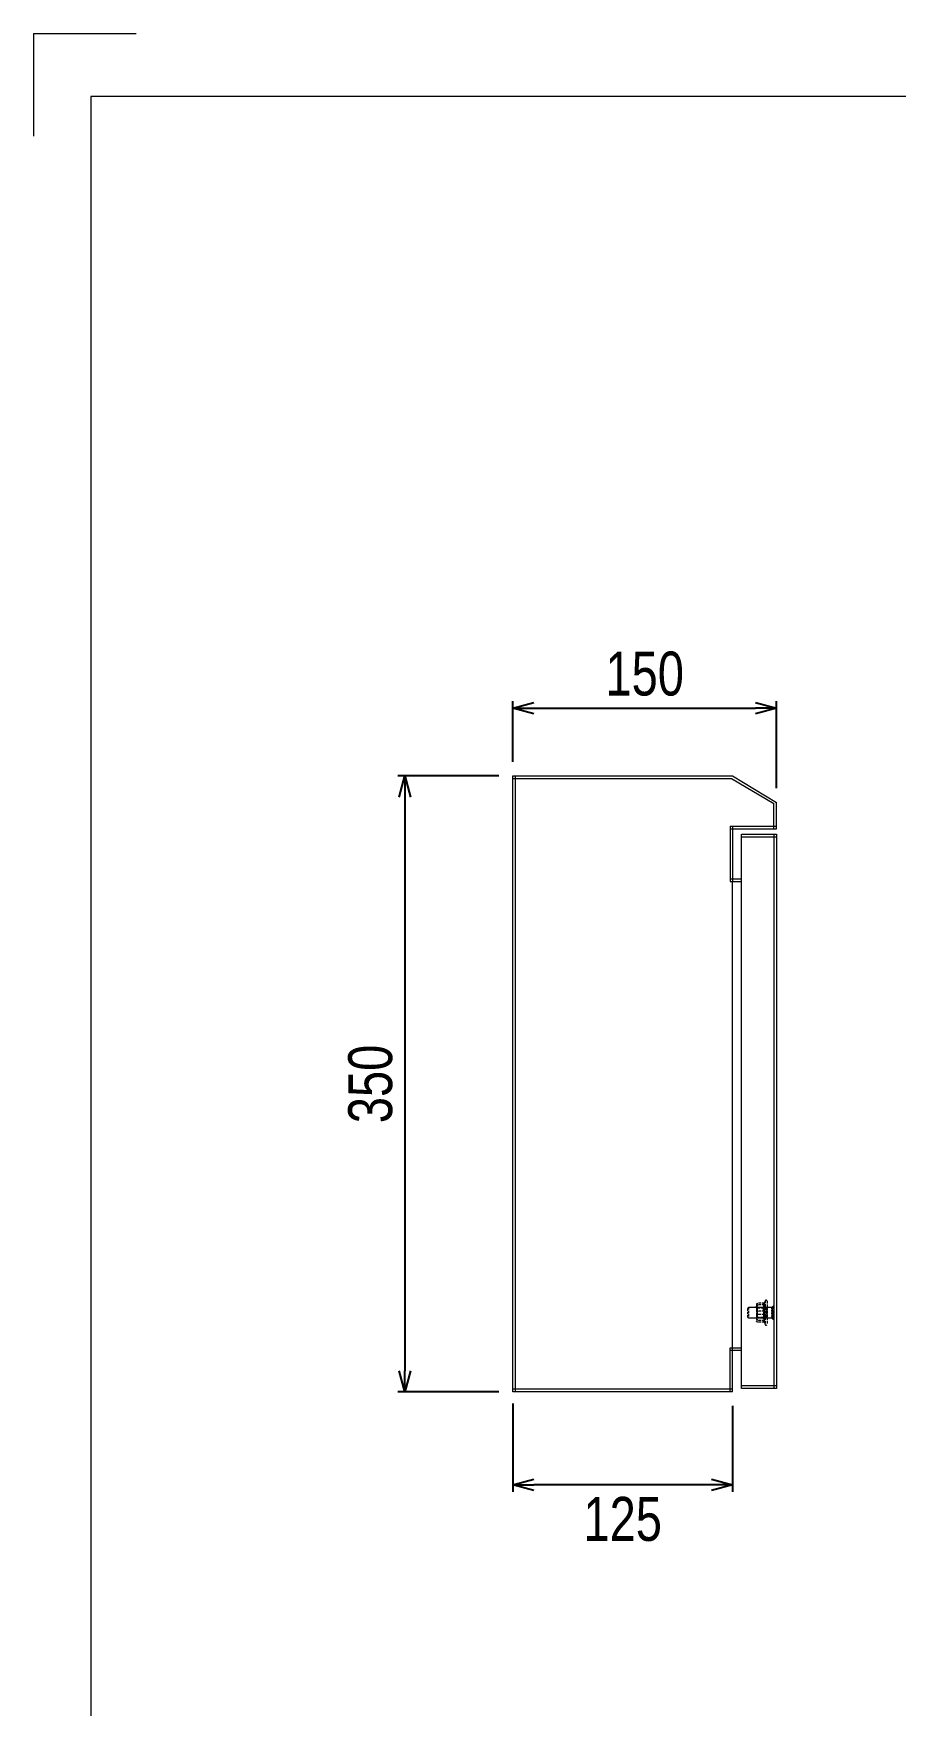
# Model space of a CAD drawing. Header units: millimetres. Extents: x 1998 to 4569, y 1305 to 3131.
# Drawn here: x 1998 to 2488, y 2181 to 3131 of the extents above; entities that cross this region are included whole.
import ezdxf

# ---------------------------------------------------------------- set-up
doc = ezdxf.new("R2010")
doc.units = ezdxf.units.MM
doc.linetypes.add('HIDDEN', pattern=[1.905, 1.27, -0.635])
for name, color, linetype in [('AMLAYER_BENDLINE_BACK', 1, 'HIDDEN'), ('BUSBAR', 3, 'Continuous'), ('FRAME070', 5, 'Continuous'), ('FRAME200', 8, 'Continuous'), ('GR1-1', 3, 'Continuous')]:
    doc.layers.add(name, color=color, linetype=linetype)
doc.styles.add('TAMCO', font='cordia.shx', dxfattribs={"width": 0.8, "height": 25})
doc.dimstyles.new('TAMCO', dxfattribs={"dimtxt": 25, "dimasz": 12, "dimexe": 4, "dimexo": 8, "dimgap": 7, "dimtad": 2, "dimdec": 1, "dimdsep": 46, "dimtxsty": 'TAMCO', "dimblk": 'OPEN30', "dimcen": 2.5, "dimclrd": 4, "dimclre": 4, "dimclrt": 3, "dimadec": 0, "dimazin": 0, "dimtfac": 1, "dimtdec": 1, "dimtmove": 0, "dimatfit": 3, "dimldrblk": 'OPEN30', "dimfxl": 1, "dimarcsym": 0})

# ---------------------------------------------------------------- blocks, each defined once
blk = doc.blocks.new('_Open30')
at = {"color": 0, "linetype": 'ByBlock', "lineweight": -2}
for p, q in [((-1, 0.268), (0, 0)), ((0, 0), (-1, -0.268)), ((0, 0), (-1, 0))]:
    blk.add_line(p, q, dxfattribs=at)
blk = doc.blocks.new('*D47')
at = {"color": 4, "lineweight": -2}
for p, q in [((2262.78, 2708.82), (2205.39, 2708.82)), ((2209.39, 2696.82), (2209.39, 2370.82)), ((2262.78, 2358.82), (2205.39, 2358.82))]:
    blk.add_line(p, q, dxfattribs=at)
at = {"layer": 'DEFPOINTS', "color": 0}
for p in [(2270.78, 2708.82), (2209.39, 2358.82), (2270.78, 2358.82)]:
    blk.add_point(p, dxfattribs=at)
at = {"color": 4, "lineweight": -2, "xscale": 12, "yscale": 12, "zscale": 12}
for p, rotation in [((2209.39, 2708.82), 90), ((2209.39, 2358.82), 270)]:
    blk.add_blockref('_Open30', p, dxfattribs=dict(at, rotation=rotation))
at = {"color": 3, "lineweight": 9, "insert": (2189.89, 2533.82), "char_height": 25, "attachment_point": 5, "rotation": 90, "style": 'TAMCO'}
blk.add_mtext('350', dxfattribs=at)
blk = doc.blocks.new('*D40')
at = {"color": 4, "lineweight": -2}
for p, q in [((2270.78, 2716.82), (2270.78, 2751.36)), ((2282.78, 2747.36), (2408.78, 2747.36)), ((2420.78, 2701.82), (2420.78, 2751.36))]:
    blk.add_line(p, q, dxfattribs=at)
at = {"layer": 'DEFPOINTS', "color": 0}
for p in [(2420.78, 2747.36), (2270.78, 2708.82), (2420.78, 2693.82)]:
    blk.add_point(p, dxfattribs=at)
at = {"color": 4, "lineweight": -2, "xscale": 12, "yscale": 12, "zscale": 12, "rotation": 180}
blk.add_blockref('_Open30', (2270.78, 2747.36), dxfattribs=at)
at = {"color": 4, "lineweight": -2, "xscale": 12, "yscale": 12, "zscale": 12}
blk.add_blockref('_Open30', (2420.78, 2747.36), dxfattribs=at)
at = {"color": 3, "lineweight": 9, "insert": (2345.78, 2766.86), "char_height": 25, "attachment_point": 5, "style": 'TAMCO'}
blk.add_mtext('150', dxfattribs=at)
blk = doc.blocks.new('*D52')
at = {"layer": 'BUSBAR', "color": 4, "lineweight": -2}
for p, q in [((2270.78, 2352.32), (2270.78, 2301.97)), ((2395.78, 2350.82), (2395.78, 2301.97)), ((2383.78, 2305.97), (2282.78, 2305.97))]:
    blk.add_line(p, q, dxfattribs=at)
at = {"layer": 'DEFPOINTS', "color": 0}
for p in [(2270.78, 2360.32), (2395.78, 2358.82), (2270.78, 2305.97)]:
    blk.add_point(p, dxfattribs=at)
at = {"layer": 'BUSBAR', "color": 4, "lineweight": -2, "xscale": 12, "yscale": 12, "zscale": 12, "rotation": 180}
blk.add_blockref('_Open30', (2270.78, 2305.97), dxfattribs=at)
at = {"layer": 'BUSBAR', "color": 4, "lineweight": -2, "xscale": 12, "yscale": 12, "zscale": 12}
blk.add_blockref('_Open30', (2395.78, 2305.97), dxfattribs=at)
at = {"layer": 'BUSBAR', "color": 3, "lineweight": 9, "insert": (2333.28, 2286.47), "char_height": 25, "attachment_point": 5, "style": 'TAMCO'}
blk.add_mtext('125', dxfattribs=at)
blk = doc.blocks.new('6X10')
at = {"color": 1, "linetype": 'HIDDEN', "lineweight": 9}
for p, q in [((44520.2, -24181.24), (44520.2, -24186.05)), ((44520.8, -24180.64), (44520.8, -24186.64)), ((44534, -24180.63), (44534, -24180.78)), ((44534.38, -24180.65), (44534, -24180.65)), ((44534.38, -24180.65), (44534, -24180.65)), ((44534.38, -24180.69), (44534, -24180.69)), ((44534.38, -24180.73), (44534, -24180.73)), ((44534, -24180.78), (44534, -24180.75)), ((44534, -24180.75), (44534, -24181.09)), ((44534.38, -24180.77), (44534, -24180.77)), ((44534.38, -24180.82), (44534, -24180.82)), ((44534.38, -24180.93), (44534, -24180.93)), ((44534.38, -24181.01), (44534, -24181.01)), ((44534.38, -24181.09), (44534, -24181.09)), ((44534, -24181.36), (44534, -24181.09)), ((44534.38, -24181.18), (44534, -24181.18)), ((44534.38, -24181.36), (44534, -24181.36)), ((44534, -24181.36), (44534, -24182)), ((44534.38, -24181.47), (44534, -24181.47)), ((44534.38, -24181.58), (44534, -24181.58)), ((44534.38, -24181.71), (44534, -24181.71)), ((44534.38, -24181.94), (44534, -24181.94)), ((44534, -24182), (44534, -24182.21)), ((44534.38, -24182.08), (44534, -24182.08)), ((44534.38, -24182.21), (44534, -24182.21)), ((44534, -24182.79), (44534, -24182.21)), ((44534.38, -24182.36), (44534, -24182.36)), ((44534.38, -24182.63), (44534, -24182.63)), ((44534, -24182.79), (44534, -24182.91)), ((44534.38, -24182.79), (44534, -24182.79)), ((44534.6, -24180.58), (44534.38, -24180.58)), ((44534.6, -24180.63), (44534.38, -24180.63)), ((44534.38, -24180.63), (44534.38, -24180.78)), ((44534.6, -24180.64), (44534.38, -24180.64)), ((44534.6, -24180.69), (44534.38, -24180.69)), ((44534.6, -24180.71), (44534.38, -24180.71)), ((44534.6, -24180.71), (44534.38, -24180.71)), ((44534.6, -24180.75), (44534.38, -24180.75)), ((44534.38, -24180.75), (44534.38, -24181.36)), ((44534.38, -24180.75), (44534.38, -24180.78)), ((44534.6, -24180.78), (44534.38, -24180.78)), ((44534.6, -24180.81), (44534.38, -24180.81)), ((44534.6, -24180.9), (44534.38, -24180.9)), ((44534.6, -24181.11), (44534.38, -24181.11)), ((44534.6, -24181.17), (44534.38, -24181.17)), ((44534.6, -24181.36), (44534.38, -24181.36)), ((44534.38, -24181.58), (44534.38, -24181.36)), ((44534.6, -24181.43), (44534.38, -24181.43)), ((44534.38, -24182), (44534.38, -24181.58)), ((44534.6, -24181.69), (44534.38, -24181.69)), ((44534.6, -24181.93), (44534.38, -24181.93)), ((44534.6, -24182), (44534.38, -24182)), ((44534.38, -24182), (44534.38, -24182.91)), ((44534.6, -24182.25), (44534.38, -24182.25)), ((44534.6, -24182.55), (44534.38, -24182.55)), ((44534.6, -24182.64), (44534.38, -24182.64)), ((44534.6, -24180.19), (44534.6, -24187.1)), ((44535.2, -24180.19), (44535.2, -24187.1)), ((44534, -24182.91), (44534, -24183.69)), ((44534.38, -24182.95), (44534, -24182.95)), ((44534.38, -24183.11), (44534, -24183.11)), ((44534.38, -24183.4), (44534, -24183.4)), ((44534.38, -24183.57), (44534, -24183.57)), ((44534, -24184.34), (44534, -24183.69)), ((44534, -24183.69), (44534, -24183.72)), ((44534.38, -24183.72), (44534, -24183.72)), ((44534.38, -24183.89), (44534, -24183.89)), ((44534.38, -24184.18), (44534, -24184.18)), ((44534.38, -24184.34), (44534, -24184.34)), ((44534, -24184.34), (44534, -24184.38)), ((44534, -24184.38), (44534, -24184.5)), ((44534.38, -24184.5), (44534, -24184.5)), ((44534, -24184.5), (44534, -24184.65)), ((44534, -24184.65), (44534, -24185.36)), ((44534.38, -24184.66), (44534, -24184.66)), ((44534.38, -24184.93), (44534, -24184.93)), ((44534.38, -24185.08), (44534, -24185.08)), ((44534.38, -24185.21), (44534, -24185.21)), ((44534.38, -24185.35), (44534, -24185.35)), ((44534, -24185.71), (44534, -24185.36)), ((44534.38, -24185.58), (44534, -24185.58)), ((44534.38, -24185.71), (44534, -24185.71)), ((44534, -24185.71), (44534, -24185.82)), ((44534.38, -24185.82), (44534, -24185.82)), ((44534, -24185.82), (44534, -24186.12)), ((44534.38, -24185.93), (44534, -24185.93)), ((44534.38, -24186.11), (44534, -24186.11)), ((44534, -24186.12), (44534, -24186.58)), ((44534.38, -24186.2), (44534, -24186.2)), ((44534.38, -24186.28), (44534, -24186.28)), ((44534.38, -24186.36), (44534, -24186.36)), ((44534.38, -24186.47), (44534, -24186.47)), ((44534.38, -24186.52), (44534, -24186.52)), ((44534.38, -24186.56), (44534, -24186.56)), ((44534, -24186.58), (44534, -24186.71)), ((44534.38, -24186.6), (44534, -24186.6)), ((44534.38, -24186.63), (44534, -24186.63)), ((44534.38, -24186.64), (44534, -24186.64)), ((44534.38, -24183.57), (44534.38, -24182.91)), ((44534.6, -24182.91), (44534.38, -24182.91)), ((44534.38, -24182.95), (44534.38, -24182.91)), ((44534.6, -24183), (44534.38, -24183)), ((44534.6, -24183.32), (44534.38, -24183.32)), ((44534.38, -24183.6), (44534.38, -24183.57)), ((44534.38, -24183.6), (44534.38, -24183.69)), ((44534.6, -24183.6), (44534.38, -24183.6)), ((44534.6, -24183.69), (44534.38, -24183.69)), ((44534.38, -24183.69), (44534.38, -24184.65)), ((44534.6, -24183.97), (44534.38, -24183.97)), ((44534.6, -24184.29), (44534.38, -24184.29)), ((44534.6, -24184.38), (44534.38, -24184.38)), ((44534.38, -24185.08), (44534.38, -24184.65)), ((44534.6, -24184.65), (44534.38, -24184.65)), ((44534.6, -24184.74), (44534.38, -24184.74)), ((44534.6, -24185.04), (44534.38, -24185.04)), ((44534.38, -24185.21), (44534.38, -24185.08)), ((44534.38, -24185.36), (44534.38, -24185.21)), ((44534.6, -24185.29), (44534.38, -24185.29)), ((44534.38, -24185.36), (44534.38, -24186.12)), ((44534.6, -24185.36), (44534.38, -24185.36)), ((44534.6, -24185.6), (44534.38, -24185.6)), ((44534.6, -24185.86), (44534.38, -24185.86)), ((44534.6, -24185.93), (44534.38, -24185.93)), ((44534.38, -24186.2), (44534.38, -24186.12)), ((44534.6, -24186.12), (44534.38, -24186.12)), ((44534.6, -24186.18), (44534.38, -24186.18)), ((44534.38, -24186.28), (44534.38, -24186.2)), ((44534.38, -24186.58), (44534.38, -24186.28)), ((44534.6, -24186.38), (44534.38, -24186.38)), ((44534.6, -24186.54), (44534.38, -24186.54)), ((44534.38, -24186.58), (44534.38, -24186.93)), ((44534.6, -24186.58), (44534.38, -24186.58)), ((44534.6, -24186.71), (44534.38, -24186.71)), ((44534.6, -24186.83), (44534.38, -24186.83)), ((44534.6, -24186.86), (44534.38, -24186.86)), ((44534.6, -24186.93), (44534.38, -24186.93)), ((44534.6, -24186.95), (44534.41, -24186.95)), ((44534.6, -24187), (44534.49, -24187)), ((44534.6, -24187.01), (44534.52, -24187.01))]:
    blk.add_line(p, q, dxfattribs=at)
for centre, start, end in [((44534.9, -24180.19), 0, 180), ((44534.9, -24187.1), 180, 0)]:
    blk.add_arc(centre, 0.297, start, end, dxfattribs=at)
for points, degree in [([(44520.8, -24180.64), (44520.2, -24181.24)], 1), ([(44534.38, -24180.64), (44534, -24180.64)], 1), ([(44534.6, -24180.63), (44534.38, -24180.63)], 1), ([(44535.2, -24180.2), (44535.2, -24180.2)], 1), ([(44520.2, -24186.05), (44520.8, -24186.64)], 1), ([(44534, -24186.64), (44534.38, -24186.64)], 1), ([(44534.6, -24186.84), (44534.49, -24186.77), (44534.37, -24186.83), (44534.25, -24186.86)], 3), ([(44534.28, -24186.87), (44534.39, -24186.83), (44534.5, -24186.79), (44534.6, -24186.85)], 3), ([(44534.28, -24186.87), (44534.39, -24186.88), (44534.5, -24186.94), (44534.6, -24187.01)], 3), ([(44534.52, -24187.01), (44534.6, -24187.01)], 1), ([(44535.2, -24187.09), (44535.2, -24187.09)], 1)]:
    blk.add_open_spline(points, degree=degree, dxfattribs=at)
at = {"color": 1, "lineweight": 9}
for points in [[(44534, -24180.64), (44520.8, -24180.64)], [(44520.8, -24186.64), (44534, -24186.64)]]:
    blk.add_open_spline(points, degree=1, dxfattribs=at)
at = {"color": 1, "linetype": 'HIDDEN', "lineweight": 9}
for points, knots in [([(44534.6, -24180.26), (44534.53, -24180.31), (44534.33, -24180.43), (44534.13, -24180.55), (44534, -24180.63)], [0, 0, 0, 0, 0.374628, 1, 1, 1, 1]), ([(44534, -24180.64), (44534.12, -24180.58), (44534.32, -24180.46), (44534.52, -24180.33), (44534.6, -24180.28)], [0, 0, 0, 0, 0.559493, 1, 1, 1, 1]), ([(44534.6, -24180.34), (44534.53, -24180.38), (44534.33, -24180.5), (44534.13, -24180.62), (44534, -24180.69)], [0, 0, 0, 0, 0.374625, 1, 1, 1, 1]), ([(44534, -24180.71), (44534.13, -24180.63), (44534.33, -24180.51), (44534.53, -24180.39), (44534.6, -24180.34)], [0, 0, 0, 0, 0.625374, 1, 1, 1, 1]), ([(44534, -24180.78), (44534.12, -24180.72), (44534.32, -24180.6), (44534.52, -24180.49), (44534.6, -24180.44)], [0, 0, 0, 0, 0.559495, 1, 1, 1, 1]), ([(44534.6, -24180.45), (44534.52, -24180.5), (44534.32, -24180.62), (44534.12, -24180.74), (44534, -24180.81)], [0, 0, 0, 0, 0.440506, 1, 1, 1, 1]), ([(44534.6, -24180.76), (44534.53, -24180.8), (44534.33, -24180.55), (44534.13, -24180.65), (44534, -24180.71)], [0, 0, 0, 0, 0.374628, 1, 1, 1, 1]), ([(44534.6, -24180.76), (44534.52, -24180.81), (44534.32, -24180.57), (44534.12, -24180.69), (44534, -24180.75)], [0, 0, 0, 0, 0.440505, 1, 1, 1, 1]), ([(44534, -24180.9), (44534.13, -24180.85), (44534.33, -24180.76), (44534.53, -24180.67), (44534.6, -24180.63)], [0, 0, 0, 0, 0.625372, 1, 1, 1, 1]), ([(44534.6, -24180.86), (44534.53, -24180.89), (44534.33, -24180.97), (44534.13, -24181.05), (44534, -24181.11)], [0, 0, 0, 0, 0.374627, 1, 1, 1, 1]), ([(44534, -24181.17), (44534.13, -24181.11), (44534.33, -24181.01), (44534.53, -24180.91), (44534.6, -24180.87)], [0, 0, 0, 0, 0.625375, 1, 1, 1, 1]), ([(44534, -24181.36), (44534.13, -24181.32), (44534.33, -24181.25), (44534.53, -24181.17), (44534.6, -24181.15)], [0, 0, 0, 0, 0.625374, 1, 1, 1, 1]), ([(44534.6, -24181.16), (44534.53, -24181.19), (44534.33, -24181.28), (44534.13, -24181.37), (44534, -24181.43)], [0, 0, 0, 0, 0.374628, 1, 1, 1, 1]), ([(44534, -24181.69), (44534.13, -24181.63), (44534.33, -24181.55), (44534.53, -24181.47), (44534.6, -24181.44)], [0, 0, 0, 0, 0.625372, 1, 1, 1, 1]), ([(44534.6, -24181.77), (44534.41, -24181.82), (44534.21, -24181.87), (44534.01, -24181.92), (44534, -24181.93)], [0, 0, 0, 0, 0.950163, 1, 1, 1, 1]), ([(44534.6, -24181.78), (44534.53, -24181.81), (44534.33, -24181.88), (44534.13, -24181.95), (44534, -24182)], [0, 0, 0, 0, 0.374626, 1, 1, 1, 1]), ([(44534, -24182.25), (44534.13, -24182.23), (44534.33, -24182.19), (44534.53, -24182.15), (44534.6, -24182.14)], [0, 0, 0, 0, 0.625372, 1, 1, 1, 1]), ([(44534.6, -24182.48), (44534.52, -24182.49), (44534.32, -24182.51), (44534.12, -24182.54), (44534, -24182.55)], [0, 0, 0, 0, 0.440506, 1, 1, 1, 1]), ([(44534, -24182.64), (44534.01, -24182.64), (44534.21, -24182.59), (44534.41, -24182.54), (44534.6, -24182.49)], [0, 0, 0, 0, 0.049836, 1, 1, 1, 1]), ([(44534.11, -24180.56), (44534.2, -24180.58), (44534.37, -24180.72), (44534.53, -24180.62), (44534.6, -24180.58)], [0.1790506, 0.1790506, 0.1790506, 0.1790506, 0.6253726, 1, 1, 1, 1]), ([(44534, -24182.91), (44534.13, -24182.9), (44534.33, -24182.89), (44534.53, -24182.87), (44534.6, -24182.87)], [0, 0, 0, 0, 0.625373, 1, 1, 1, 1]), ([(44534.6, -24182.88), (44534.53, -24182.9), (44534.33, -24182.94), (44534.13, -24182.97), (44534, -24183)], [0, 0, 0, 0, 0.374622, 1, 1, 1, 1]), ([(44534, -24183.32), (44534.12, -24183.3), (44534.32, -24183.28), (44534.52, -24183.25), (44534.6, -24183.24)], [0, 0, 0, 0, 0.559496, 1, 1, 1, 1]), ([(44534.6, -24183.64), (44534.53, -24183.64), (44534.33, -24183.62), (44534.13, -24183.61), (44534, -24183.6)], [0, 0, 0, 0, 0.374629, 1, 1, 1, 1]), ([(44534.6, -24183.65), (44534.53, -24183.65), (44534.33, -24183.66), (44534.13, -24183.68), (44534, -24183.69)], [0, 0, 0, 0, 0.374629, 1, 1, 1, 1]), ([(44534, -24183.97), (44534.01, -24183.97), (44534.21, -24184), (44534.41, -24184.02), (44534.6, -24184.05)], [0, 0, 0, 0, 0.049836, 1, 1, 1, 1]), ([(44534.6, -24184.41), (44534.53, -24184.39), (44534.33, -24184.35), (44534.13, -24184.32), (44534, -24184.29)], [0, 0, 0, 0, 0.374627, 1, 1, 1, 1]), ([(44534, -24184.38), (44534.13, -24184.39), (44534.33, -24184.4), (44534.53, -24184.42), (44534.6, -24184.42)], [0, 0, 0, 0, 0.625373, 1, 1, 1, 1]), ([(44534, -24184.65), (44534.12, -24184.68), (44534.32, -24184.73), (44534.52, -24184.78), (44534.6, -24184.8)], [0, 0, 0, 0, 0.559496, 1, 1, 1, 1]), ([(44534.6, -24184.81), (44534.41, -24184.79), (44534.21, -24184.76), (44534.01, -24184.74), (44534, -24184.74)], [0, 0, 0, 0, 0.950164, 1, 1, 1, 1]), ([(44534, -24185.04), (44534.13, -24185.06), (44534.33, -24185.1), (44534.53, -24185.14), (44534.6, -24185.15)], [0, 0, 0, 0, 0.625375, 1, 1, 1, 1]), ([(44534.6, -24185.51), (44534.53, -24185.48), (44534.33, -24185.41), (44534.13, -24185.34), (44534, -24185.29)], [0, 0, 0, 0, 0.374626, 1, 1, 1, 1]), ([(44534.6, -24185.51), (44534.52, -24185.49), (44534.32, -24185.44), (44534.12, -24185.39), (44534, -24185.36)], [0, 0, 0, 0, 0.440506, 1, 1, 1, 1]), ([(44534, -24185.6), (44534.13, -24185.65), (44534.33, -24185.74), (44534.53, -24185.82), (44534.6, -24185.85)], [0, 0, 0, 0, 0.625376, 1, 1, 1, 1]), ([(44534.6, -24186.13), (44534.53, -24186.1), (44534.33, -24186.01), (44534.13, -24185.92), (44534, -24185.86)], [0, 0, 0, 0, 0.374626, 1, 1, 1, 1]), ([(44534, -24185.93), (44534.13, -24185.97), (44534.33, -24186.04), (44534.53, -24186.12), (44534.6, -24186.14)], [0, 0, 0, 0, 0.625374, 1, 1, 1, 1]), ([(44534, -24186.12), (44534.13, -24186.18), (44534.33, -24186.28), (44534.53, -24186.38), (44534.6, -24186.42)], [0, 0, 0, 0, 0.625373, 1, 1, 1, 1]), ([(44534.6, -24186.43), (44534.53, -24186.4), (44534.33, -24186.32), (44534.13, -24186.23), (44534, -24186.18)], [0, 0, 0, 0, 0.37463, 1, 1, 1, 1]), ([(44534, -24186.38), (44534.13, -24186.44), (44534.33, -24186.53), (44534.53, -24186.62), (44534.6, -24186.66)], [0, 0, 0, 0, 0.625374, 1, 1, 1, 1]), ([(44534.6, -24186.88), (44534.41, -24186.77), (44534.21, -24186.66), (44534.01, -24186.55), (44534, -24186.54)], [0, 0, 0, 0, 0.950164, 1, 1, 1, 1]), ([(44534.6, -24186.88), (44534.53, -24186.84), (44534.33, -24186.74), (44534.13, -24186.64), (44534, -24186.58)], [0, 0, 0, 0, 0.374625, 1, 1, 1, 1]), ([(44534, -24186.71), (44534.13, -24186.78), (44534.33, -24186.9), (44534.53, -24187.02), (44534.6, -24187.06)], [0, 0, 0, 0, 0.625372, 1, 1, 1, 1]), ([(44534.6, -24187.03), (44534.53, -24186.98), (44534.39, -24186.9), (44534.26, -24186.82), (44534.19, -24186.82)], [0, 0, 0, 0, 0.3746281, 0.6864114, 0.6864114, 0.6864114, 0.6864114]), ([(44534.29, -24186.88), (44534.32, -24186.87), (44534.43, -24186.84), (44534.53, -24186.9), (44534.6, -24186.95)], [0.4828472, 0.4828472, 0.4828472, 0.4828472, 0.6253746, 1, 1, 1, 1]), ([(44534.6, -24186.95), (44534.53, -24186.91), (44534.43, -24186.85), (44534.33, -24186.88), (44534.31, -24186.89)], [0, 0, 0, 0, 0.3746265, 0.4980991, 0.4980991, 0.4980991, 0.4980991])]:
    blk.add_open_spline(points, degree=3, knots=knots, dxfattribs=at)
at = {"layer": 'AMLAYER_BENDLINE_BACK', "color": 1, "lineweight": 9}
for p, q in [((44525.26, -24178.71), (44525.26, -24181.89)), ((44525.26, -24181.89), (44525.26, -24186.82)), ((44525.61, -24181.14), (44525.61, -24186.14)), ((44529.55, -24178.24), (44525.86, -24178.24)), ((44529.55, -24179.19), (44525.86, -24179.19)), ((44529.55, -24182.7), (44525.86, -24182.7)), ((44530.16, -24176.93), (44530.16, -24190.36)), ((44530.89, -24182.77), (44530.89, -24181.14)), ((44530.89, -24186.14), (44530.89, -24182.77)), ((44531.24, -24186.64), (44531.24, -24180.64)), ((44531.26, -24177.11), (44531.26, -24190.18)), ((44525.26, -24186.82), (44525.26, -24188.64)), ((44529.55, -24184.59), (44525.86, -24184.59)), ((44529.55, -24188.1), (44525.86, -24188.1)), ((44529.55, -24189.05), (44525.86, -24189.05))]:
    blk.add_line(p, q, dxfattribs=at)
for centre, start, end in [((44530.7, -24177.11), 0, 160), ((44530.7, -24190.18), 200, 0)]:
    blk.add_arc(centre, 0.567, start, end, dxfattribs=at)
for points, knots in [([(44525.86, -24178.24), (44525.59, -24178.38), (44525.28, -24178.53), (44525.26, -24178.7), (44525.26, -24178.71)], [0, 0, 0, 0, 0.896037, 1, 1, 1, 1]), ([(44525.26, -24180.47), (44525.34, -24179.86), (44525.44, -24179.09), (44525.79, -24178.38), (44525.86, -24178.24)], [0, 0, 0, 0, 0.801464, 1, 1, 1, 1]), ([(44525.26, -24178.71), (44525.34, -24178.84), (44525.44, -24179), (44525.79, -24179.16), (44525.86, -24179.19)], [0, 0, 0, 0, 0.801462, 1, 1, 1, 1]), ([(44525.86, -24179.19), (44525.77, -24179.41), (44525.42, -24180.28), (44525.33, -24181.21), (44525.26, -24181.89)], [0, 0, 0, 0, 0.263254, 1, 1, 1, 1]), ([(44525.86, -24182.7), (44525.59, -24182.04), (44525.28, -24181.31), (44525.26, -24180.55), (44525.26, -24180.47)], [0, 0, 0, 0, 0.896037, 1, 1, 1, 1]), ([(44525.26, -24181.89), (44525.27, -24182.03), (44525.29, -24182.92), (44525.55, -24183.83), (44525.85, -24184.56), (44525.86, -24184.59)], [0, 0, 0, 0, 0.148485, 0.965571, 1, 1, 1, 1]), ([(44525.86, -24182.7), (44525.77, -24182.93), (44525.42, -24183.79), (44525.33, -24184.72), (44525.26, -24185.4)], [0, 0, 0, 0, 0.263254, 1, 1, 1, 1]), ([(44529.55, -24179.19), (44529.42, -24179.03), (44529.15, -24178.71), (44529.41, -24178.4), (44529.55, -24178.24)], [0, 0, 0, 0, 0.492148, 1, 1, 1, 1]), ([(44529.55, -24178.24), (44529.42, -24178.97), (44529.15, -24180.46), (44529.41, -24181.94), (44529.55, -24182.7)], [0, 0, 0, 0, 0.492148, 1, 1, 1, 1]), ([(44529.55, -24184.59), (44529.42, -24183.71), (44529.15, -24181.9), (44529.41, -24180.1), (44529.55, -24179.19)], [0, 0, 0, 0, 0.492148, 1, 1, 1, 1]), ([(44529.55, -24182.7), (44529.42, -24183.58), (44529.15, -24185.39), (44529.41, -24187.19), (44529.55, -24188.1)], [0, 0, 0, 0, 0.492148, 1, 1, 1, 1]), ([(44529.55, -24178.24), (44529.59, -24178.23), (44529.67, -24178.23), (44529.78, -24178.17), (44529.86, -24178.08), (44529.91, -24178.01), (44529.92, -24177.97), (44529.92, -24177.96)], [0, 0, 0, 0, 0.236183, 0.471396, 0.73246, 0.992086, 1, 1, 1, 1]), ([(44529.92, -24178.96), (44529.92, -24178.96), (44529.91, -24178.99), (44529.86, -24179.06), (44529.78, -24179.13), (44529.67, -24179.18), (44529.59, -24179.18), (44529.55, -24179.19)], [0, 0, 0, 0, 0.007913, 0.26753, 0.528598, 0.763816, 1, 1, 1, 1]), ([(44529.55, -24182.7), (44529.59, -24182.7), (44529.67, -24182.7), (44529.78, -24182.68), (44529.86, -24182.67), (44529.91, -24182.66), (44529.92, -24182.65), (44529.92, -24182.65)], [0, 0, 0, 0, 0.236186, 0.471401, 0.732468, 0.992093, 1, 1, 1, 1]), ([(44529.92, -24177.96), (44529.88, -24178.01), (44529.67, -24178.21), (44529.53, -24178.56), (44529.8, -24178.83), (44529.92, -24178.96)], [0, 0, 0, 0, 0.118084, 0.592259, 1, 1, 1, 1]), ([(44529.92, -24182.65), (44529.88, -24182.47), (44529.67, -24181.56), (44529.53, -24179.98), (44529.8, -24178.6), (44529.92, -24177.96)], [0, 0, 0, 0, 0.118083, 0.592258, 1, 1, 1, 1]), ([(44529.92, -24178.96), (44529.88, -24179.18), (44529.67, -24180.3), (44529.53, -24182.22), (44529.8, -24183.87), (44529.92, -24184.64)], [0, 0, 0, 0, 0.118083, 0.592258, 1, 1, 1, 1]), ([(44529.92, -24188.33), (44529.88, -24188.11), (44529.67, -24186.99), (44529.53, -24185.07), (44529.8, -24183.42), (44529.92, -24182.65)], [0, 0, 0, 0, 0.118083, 0.592259, 1, 1, 1, 1]), ([(44529.64, -24178.35), (44529.64, -24178.35), (44529.64, -24178.33), (44529.66, -24178.26), (44529.8, -24178.15), (44529.82, -24178.14)], [0, 0, 0, 0, 0.006763, 0.854115, 1, 1, 1, 1]), ([(44525.86, -24184.59), (44525.59, -24185.25), (44525.28, -24185.98), (44525.26, -24186.74), (44525.26, -24186.82)], [0, 0, 0, 0, 0.896036, 1, 1, 1, 1]), ([(44525.26, -24185.4), (44525.27, -24185.54), (44525.29, -24186.43), (44525.55, -24187.34), (44525.85, -24188.07), (44525.86, -24188.1)], [0, 0, 0, 0, 0.148485, 0.965571, 1, 1, 1, 1]), ([(44525.26, -24186.82), (44525.34, -24187.43), (44525.44, -24188.2), (44525.79, -24188.91), (44525.86, -24189.05)], [0, 0, 0, 0, 0.801462, 1, 1, 1, 1]), ([(44525.86, -24189.05), (44525.59, -24188.91), (44525.28, -24188.76), (44525.26, -24188.59), (44525.26, -24188.58)], [0, 0, 0, 0, 0.896037, 1, 1, 1, 1]), ([(44529.55, -24189.05), (44529.42, -24188.32), (44529.15, -24186.83), (44529.41, -24185.35), (44529.55, -24184.59)], [0, 0, 0, 0, 0.492149, 1, 1, 1, 1]), ([(44529.55, -24188.1), (44529.42, -24188.26), (44529.15, -24188.57), (44529.41, -24188.89), (44529.55, -24189.05)], [0, 0, 0, 0, 0.492148, 1, 1, 1, 1]), ([(44529.92, -24184.64), (44529.92, -24184.64), (44529.91, -24184.63), (44529.86, -24184.62), (44529.78, -24184.6), (44529.67, -24184.59), (44529.59, -24184.59), (44529.55, -24184.59)], [0, 0, 0, 0, 0.007907, 0.267531, 0.528599, 0.763814, 1, 1, 1, 1]), ([(44529.55, -24188.1), (44529.59, -24188.11), (44529.67, -24188.11), (44529.78, -24188.16), (44529.86, -24188.23), (44529.91, -24188.3), (44529.92, -24188.33), (44529.92, -24188.33)], [0, 0, 0, 0, 0.236185, 0.471399, 0.732462, 0.992087, 1, 1, 1, 1]), ([(44529.92, -24189.32), (44529.92, -24189.32), (44529.91, -24189.28), (44529.86, -24189.21), (44529.78, -24189.12), (44529.67, -24189.06), (44529.59, -24189.05), (44529.55, -24189.05)], [0, 0, 0, 0, 0.007914, 0.267531, 0.5286, 0.763815, 1, 1, 1, 1]), ([(44529.92, -24184.64), (44529.88, -24184.82), (44529.67, -24185.73), (44529.53, -24187.3), (44529.8, -24188.69), (44529.92, -24189.32)], [0, 0, 0, 0, 0.118083, 0.592258, 1, 1, 1, 1]), ([(44529.78, -24189.14), (44529.69, -24188.99), (44529.52, -24188.71), (44529.79, -24188.46), (44529.92, -24188.33)], [0, 0, 0, 0, 0.500552, 1, 1, 1, 1])]:
    blk.add_open_spline(points, degree=3, knots=knots, dxfattribs=at)
for points in [[(44525.61, -24181.14), (44525.26, -24180.64)], [(44530.89, -24181.14), (44525.61, -24181.14)], [(44530.16, -24176.92), (44529.66, -24178.31)], [(44529.82, -24178.14), (44529.83, -24178.12)], [(44531.24, -24180.64), (44530.89, -24181.14)], [(44531.26, -24180.64), (44531.24, -24180.64)], [(44525.26, -24186.64), (44525.61, -24186.14)], [(44525.61, -24186.14), (44530.89, -24186.14)], [(44529.67, -24188.99), (44529.66, -24188.97)], [(44529.66, -24188.98), (44530.16, -24190.37)], [(44529.83, -24189.17), (44529.79, -24189.13)], [(44530.89, -24186.14), (44531.24, -24186.64)], [(44531.24, -24186.64), (44531.26, -24186.64)]]:
    blk.add_open_spline(points, degree=1, dxfattribs=at)

msp = doc.modelspace()

# ---------------------------------------------------------------- linework, layer by layer
at = {"lineweight": 9}
for p, q in [((2270.78, 2708.82), (2395.78, 2708.82)), ((2395.78, 2708.82), (2420.78, 2693.82)), ((2270.78, 2707.32), (2395.15, 2707.32)), ((2395.15, 2707.32), (2419.28, 2693.2)), ((2419.28, 2678.82), (2419.28, 2693.2)), ((2420.78, 2678.82), (2420.78, 2693.82)), ((2394.28, 2680.32), (2420.78, 2680.32)), ((2394.28, 2680.32), (2394.28, 2648.82)), ((2395.78, 2680.32), (2395.78, 2648.82)), ((2394.28, 2678.82), (2420.78, 2678.82)), ((2400.78, 2675.82), (2420.78, 2675.82)), ((2400.78, 2360.82), (2400.78, 2675.82)), ((2400.78, 2674.32), (2420.78, 2674.32)), ((2419.28, 2675.82), (2419.28, 2360.82)), ((2420.78, 2675.82), (2420.78, 2360.82)), ((2394.28, 2650.32), (2400.78, 2650.32)), ((2394.28, 2648.82), (2400.78, 2648.82)), ((2395.78, 2358.82), (2395.78, 2648.82)), ((2394.28, 2358.82), (2394.28, 2383.82)), ((2394.28, 2383.82), (2400.78, 2383.82)), ((2400.78, 2382.32), (2394.28, 2382.32)), ((2395.78, 2358.82), (2395.78, 2383.82)), ((2395.78, 2360.32), (2270.78, 2360.32)), ((2395.78, 2358.82), (2270.78, 2358.82)), ((2420.78, 2362.32), (2400.78, 2362.32)), ((2420.78, 2360.82), (2400.78, 2360.82))]:
    msp.add_line(p, q, dxfattribs=at)
at = {"layer": 'FRAME070', "lineweight": 9}
for p, q in [((4531.92, 3094.86), (2030.83, 3094.86)), ((2030.83, 3094.86), (2030.83, 1355.08)), ((4531.92, 3094.86), (2030.83, 3094.86)), ((2030.83, 3094.86), (2030.83, 1355.08))]:
    msp.add_line(p, q, dxfattribs=at)
at = {"layer": 'FRAME200', "lineweight": 9}
for q in [(2056.59, 3130.79), (1998.26, 3072.46), (2056.59, 3130.79), (1998.26, 3072.46)]:
    msp.add_line((1998.26, 3130.79), q, dxfattribs=at)
at = {"layer": 'GR1-1', "color": 0, "linetype": 'Continuous', "lineweight": 9}
for p, q in [((2270.78, 2358.82), (2270.78, 2708.82)), ((2272.28, 2358.82), (2272.28, 2708.82)), ((2395.78, 2360.32), (2270.78, 2360.32)), ((2394.47, 2360.32), (2392.97, 2360.32))]:
    msp.add_line(p, q, dxfattribs=at)

# ---------------------------------------------------------------- block references
at = {"layer": 'BUSBAR', "color": 2, "lineweight": 9}
msp.add_blockref('6X10', (-42115.92, 26587.46), dxfattribs=at)

# ---------------------------------------------------------------- dimensions: what is measured, and where the dimension line sits
at = {"lineweight": 9}
dim = msp.add_linear_dim(base=(2420.78, 2747.36), p1=(2270.78, 2708.82), p2=(2420.78, 2693.82), dimstyle='TAMCO', dxfattribs=at)
dim.commit()
dim.dimension.update_dxf_attribs({"geometry": '*D40', "text_midpoint": (2345.78, 2766.86)})
dim = msp.add_linear_dim(base=(2209.39, 2358.82), p1=(2270.78, 2708.82), p2=(2270.78, 2358.82), angle=90, dimstyle='TAMCO', dxfattribs=at)
dim.commit()
dim.dimension.update_dxf_attribs({"geometry": '*D47', "text_midpoint": (2189.89, 2533.82)})
at = {"layer": 'BUSBAR', "color": 2, "lineweight": 9}
dim = msp.add_linear_dim(base=(2270.78, 2305.97), p1=(2395.78, 2358.82), p2=(2270.78, 2360.32), dimstyle='TAMCO', dxfattribs=at)
dim.commit()
dim.dimension.update_dxf_attribs({"geometry": '*D52', "text_midpoint": (2333.28, 2286.47)})

doc.saveas('drawing.dxf')
